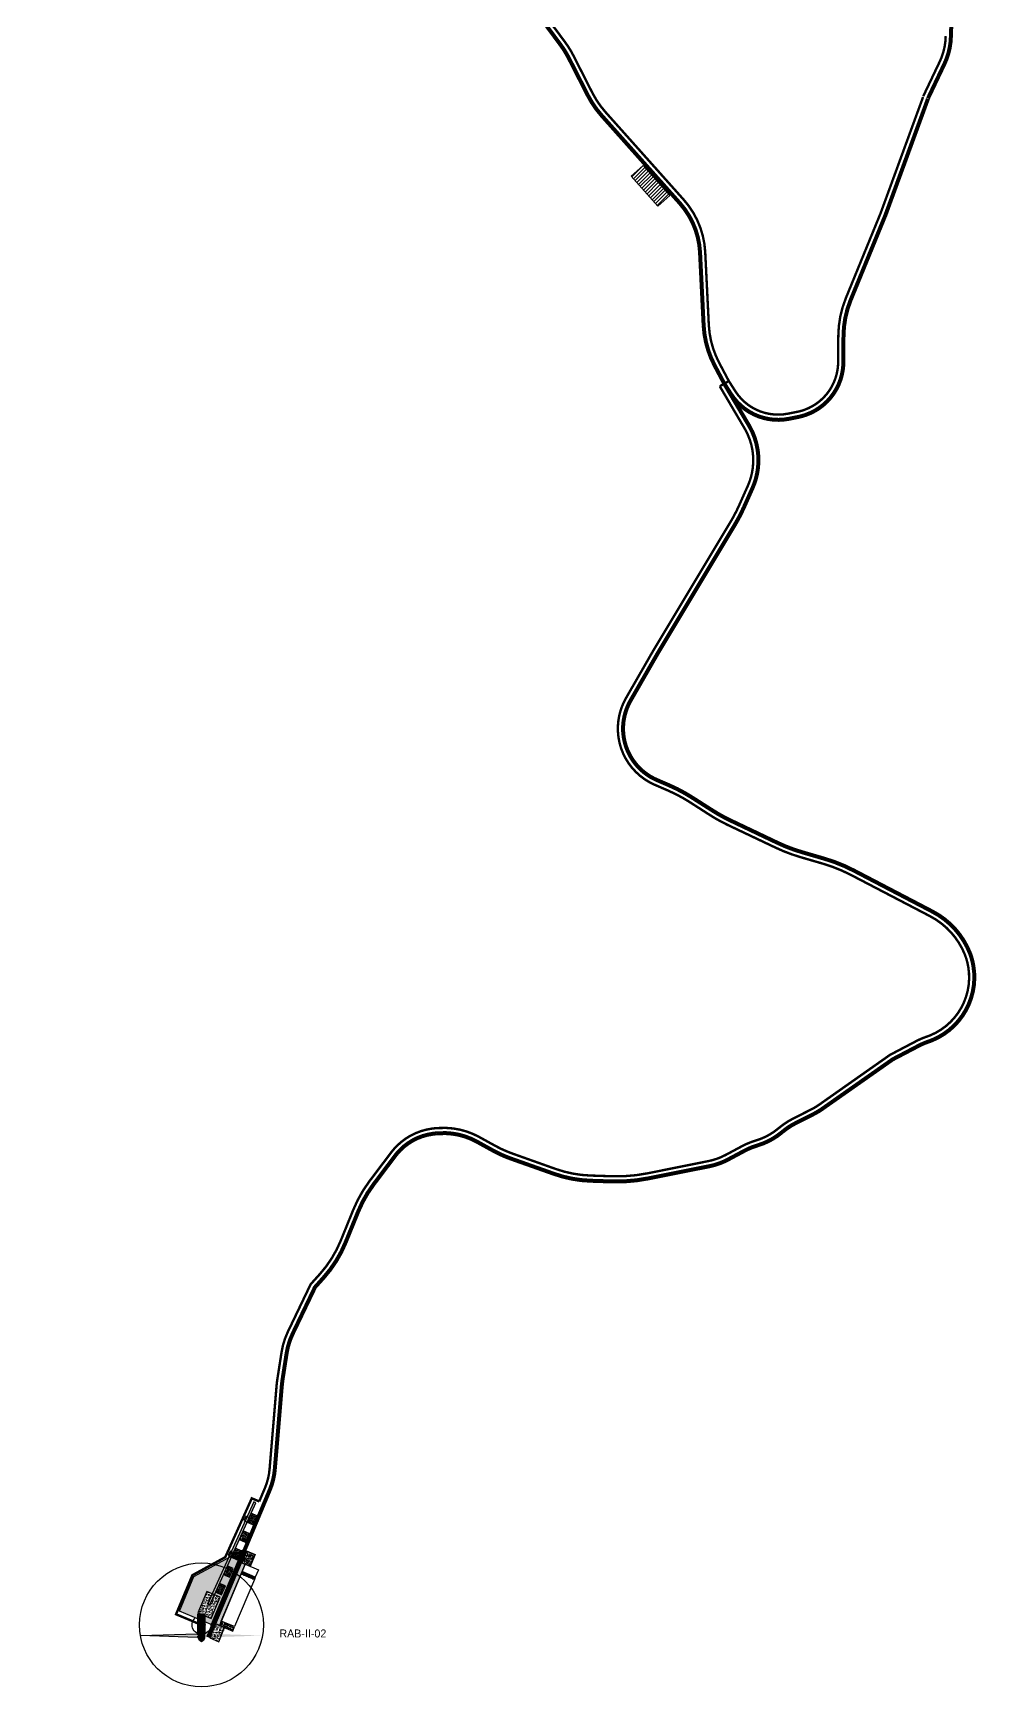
# Model space of a CAD drawing. Header units: metres. Extents: x 677931 to 681517, y 4659021 to 4664208.
# Drawn here: x 678417 to 679617, y 4659021 to 4661088 of the extents above; entities that cross this region are included whole.
import ezdxf
from ezdxf.enums import TextEntityAlignment as Align

# ---------------------------------------------------------------- set-up
doc = ezdxf.new("R2010")
doc.units = ezdxf.units.M
doc.linetypes.add('HIDDEN', pattern=[0.375, 0.25, -0.125])
for name, color, linetype in [('02-ACOPIO', 242, 'Continuous'), ('02-Affection Turbine', 162, 'Continuous'), ('02-BOOM ASSEMBLY', 162, 'Continuous'), ('02-PLATFORM', 162, 'Continuous'), ('02-Turbine', 162, 'Continuous'), ('02-Turbine 1-5000', 162, 'Continuous'), ('02-Turbine Text 1-5000', 162, 'Continuous'), ('02-VIAL ACONDICIONADO 5m', 211, 'HIDDEN'), ('02-VIAL DE NUEVA CONSTRUCCION 5m', 131, 'HIDDEN'), ('02-ZANJA', 162, 'HIDDEN')]:
    doc.layers.add(name, color=color, linetype=linetype)
doc.styles.add('EDP', font='GOTHIC.TTF')
pattern_1 = [(50, (-687603.522, -4798873.1193), (3.64369338, -0.3187817108), [0.381, -4.191]), (355, (-687603.522, -4798873.1193), (-0.7048684285, 3.8211369048), [0.3048, -3.3528116834]), (100.4514447, (-687603.2184, -4798873.146), (2.9388249418, 3.5023550382), [0.323800176, -3.561804892]), (46.1842, (-687603.522, -4798872.1033), (5.421580818, -0.8408465587), [0.5715, -6.2865]), (96.63555761, (-687603.07, -4798872.1734), (4.748082681, 4.948522492), [0.485700463, -5.342712163]), (351.18415117, (-687603.522, -4798872.1033), (4.748082681, 4.948522492), [0.4571993414, -5.0291946384]), (21, (-687603.014, -4798872.3573), (3.0322878254, -2.0453039637), [0.381, -4.191]), (326, (-687603.014, -4798872.3573), (1.236040567, 3.6837593224), [0.3048, -3.3528]), (71.451445, (-687602.7613, -4798872.5277), (4.2683283856, 1.6384553777), [0.323800176, -3.561798752]), (37.5, (-687603.522, -4798873.1193), (0.061772065, 1.69110077746), [0, -3.31216, 0, -3.4036, 0, -3.3655]), (7.5, (-687603.522, -4798873.1193), (1.3363932502, 2.00361149636), [0, -1.94056, 0, -3.23596, 0, -1.2827]), (327.5, (-687604.6549, -4798873.1193), (2.71181190334, -0.11457487985), [0, -1.27, 0, -3.9624, 0, -5.2578]), (317.5, (-687605.1629, -4798873.1193), (2.9625836277, 0.5085298207), [0, -1.651, 0, -2.63144, 0, -3.7338])]
pattern_2 = [(50, (-687603.522, -4798874.1193), (3.64369338, -0.3187817108), [0.381, -4.191]), (355, (-687603.522, -4798874.1193), (-0.7048684285, 3.8211369048), [0.3048, -3.3528116834]), (100.4514447, (-687603.2184, -4798874.146), (2.9388249418, 3.5023550382), [0.323800176, -3.561804892]), (46.1842, (-687603.522, -4798873.1033), (5.421580818, -0.8408465587), [0.5715, -6.2865]), (96.63555761, (-687603.07, -4798873.1734), (4.748082681, 4.948522492), [0.485700463, -5.342712163]), (351.18415117, (-687603.522, -4798873.1033), (4.748082681, 4.948522492), [0.4571993414, -5.0291946384]), (21, (-687603.014, -4798873.3573), (3.0322878254, -2.0453039637), [0.381, -4.191]), (326, (-687603.014, -4798873.3573), (1.236040567, 3.6837593224), [0.3048, -3.3528]), (71.451445, (-687602.7613, -4798873.5277), (4.2683283856, 1.6384553777), [0.323800176, -3.561798752]), (37.5, (-687603.522, -4798874.1193), (0.061772065, 1.69110077746), [0, -3.31216, 0, -3.4036, 0, -3.3655]), (7.5, (-687603.522, -4798874.1193), (1.3363932502, 2.00361149636), [0, -1.94056, 0, -3.23596, 0, -1.2827]), (327.5, (-687604.6549, -4798874.1193), (2.71181190334, -0.11457487985), [0, -1.27, 0, -3.9624, 0, -5.2578]), (317.5, (-687605.1629, -4798874.1193), (2.9625836277, 0.5085298207), [0, -1.651, 0, -2.63144, 0, -3.7338])]

# ---------------------------------------------------------------- blocks, each defined once
blk = doc.blocks.new('boom assembly SG155 HH122.5')
h = blk.add_hatch()
h.set_pattern_fill('AR-CONC', color=256, scale=0.01, angle=180)
h.set_pattern_definition([(230, (546.0254, 70.7695), (-1.8218467, 0.159391), [0.1905, -2.0955]), (175, (546.0254, 70.7695), (0.352434, -1.9105685), [0.1524, -1.676406]), (280.45144, (545.8736, 70.7827), (-1.4694125, -1.7511775), [0.1619, -1.7809024]), (226.1842, (546.0254, 70.2615), (-2.7107904, 0.420423), [0.28575, -3.14325]), (276.63556, (545.7995, 70.2965), (-2.374041, -2.474261), [0.24285, -2.671356]), (171.18415, (546.0254, 70.2615), (-2.374041, -2.474261), [0.2286, -2.514597]), (201, (545.7714, 70.3885), (-1.516144, 1.022652), [0.1905, -2.0955]), (146, (545.7714, 70.3885), (-0.6180203, -1.8418797), [0.1524, -1.6764]), (251.45144, (545.645, 70.4737), (-2.134164, -0.8192277), [0.1619, -1.7808994]), (217.5, (546.0254, 70.76945), (-0.03088603, -0.8455504), [0, -1.65608, 0, -1.7018, 0, -1.68275]), (187.5, (546.0254, 70.76945), (-0.6681966, -1.0018057), [0, -0.97028, 0, -1.61798, 0, -0.64135]), (147.5, (546.5918, 70.76945), (-1.35590595, 0.05728744), [0, -0.635, 0, -1.9812, 0, -2.6289]), (137.5, (546.8458, 70.7695), (-1.4812918, -0.254265), [0, -0.8255, 0, -1.31572, 0, -1.8669])])
h.paths.add_polyline_path([(-140.5, 1.5), (0, 1.5), (0, -1.5), (-140.5, -1.5)])
h = blk.add_hatch()
h.set_pattern_fill('AR-CONC', color=256, scale=0.01, angle=180)
h.set_pattern_definition([(230, (-268.1112, -102.851), (-1.821847, 0.159391), [0.1905, -2.0955]), (175, (-268.1112, -102.851), (0.352434, -1.910568), [0.1524, -1.676406]), (280.45144, (-268.263, -102.8377), (-1.469412, -1.751178), [0.1619, -1.780902]), (226.1842, (-268.1112, -103.359), (-2.71079, 0.420423), [0.28575, -3.14325]), (276.6356, (-268.337, -103.324), (-2.37404, -2.47426), [0.24285, -2.671356]), (171.1842, (-268.1112, -103.359), (-2.37404, -2.47426), [0.2286, -2.514597]), (201, (-268.3652, -103.232), (-1.516144, 1.022652), [0.1905, -2.0955]), (146, (-268.3652, -103.232), (-0.61802, -1.84188), [0.1524, -1.6764]), (251.45144, (-268.4916, -103.1467), (-2.134164, -0.819228), [0.1619, -1.7809]), (217.5, (-268.1112, -102.85094), (-0.030886, -0.8455504), [0, -1.65608, 0, -1.7018, 0, -1.68275]), (187.5, (-268.1112, -102.8509), (-0.6681966, -1.0018057), [0, -0.97028, 0, -1.61798, 0, -0.64135]), (147.5, (-267.5448, -102.85094), (-1.355906, 0.0572874), [0, -0.635, 0, -1.9812, 0, -2.6289]), (137.5, (-267.2908, -102.8509), (-1.481292, -0.254265), [0, -0.8255, 0, -1.31572, 0, -1.8669])])
h.paths.add_polyline_path([(-66, 1.5), (-72, 1.5), (-72, -1.5), (-66, -1.5)])
h = blk.add_hatch()
h.set_pattern_fill('AR-CONC', color=256, scale=0.01, angle=180)
h.set_pattern_definition([(230, (469.0254, 59.7695), (-1.8218467, 0.159391), [0.1905, -2.0955]), (175, (469.0254, 59.7695), (0.352434, -1.9105685), [0.1524, -1.676406]), (280.45144, (468.8736, 59.7827), (-1.4694125, -1.7511775), [0.1619, -1.7809024]), (226.1842, (469.0254, 59.2615), (-2.71079, 0.420423), [0.28575, -3.14325]), (276.63556, (468.7995, 59.2965), (-2.374041, -2.474261), [0.24285, -2.671356]), (171.18415, (469.0254, 59.2615), (-2.374041, -2.474261), [0.2286, -2.514597]), (201, (468.7714, 59.3885), (-1.516144, 1.022652), [0.1905, -2.0955]), (146, (468.7714, 59.3885), (-0.61802, -1.8418797), [0.1524, -1.6764]), (251.45144, (468.645, 59.4737), (-2.134164, -0.8192277), [0.1619, -1.7808994]), (217.5, (469.0254, 59.76945), (-0.030886, -0.8455504), [0, -1.65608, 0, -1.7018, 0, -1.68275]), (187.5, (469.0254, 59.76945), (-0.6681966, -1.0018057), [0, -0.97028, 0, -1.61798, 0, -0.64135]), (147.5, (469.5918, 59.76945), (-1.35590595, 0.05728744), [0, -0.635, 0, -1.9812, 0, -2.6289]), (137.5, (469.8458, 59.7695), (-1.4812918, -0.254265), [0, -0.8255, 0, -1.31572, 0, -1.8669])])
h.paths.add_polyline_path([(-126, -1.5), (-114, -1.5), (-114, -9.5), (-126, -9.5)])
h = blk.add_hatch()
h.set_pattern_fill('AR-CONC', color=256, scale=0.01, angle=180)
h.set_pattern_definition([(230, (493.0254, 59.7695), (-1.8218467, 0.159391), [0.1905, -2.0955]), (175, (493.0254, 59.7695), (0.352434, -1.9105685), [0.1524, -1.676406]), (280.45144, (492.8736, 59.7827), (-1.4694125, -1.7511775), [0.1619, -1.7809024]), (226.1842, (493.0254, 59.2615), (-2.71079, 0.420423), [0.28575, -3.14325]), (276.63556, (492.7995, 59.2965), (-2.374041, -2.474261), [0.24285, -2.671356]), (171.18415, (493.0254, 59.2615), (-2.374041, -2.474261), [0.2286, -2.514597]), (201, (492.7714, 59.3885), (-1.516144, 1.022652), [0.1905, -2.0955]), (146, (492.7714, 59.3885), (-0.61802, -1.8418797), [0.1524, -1.6764]), (251.45144, (492.645, 59.4737), (-2.134164, -0.8192277), [0.1619, -1.7808994]), (217.5, (493.0254, 59.76945), (-0.030886, -0.8455504), [0, -1.65608, 0, -1.7018, 0, -1.68275]), (187.5, (493.0254, 59.76945), (-0.6681966, -1.0018057), [0, -0.97028, 0, -1.61798, 0, -0.64135]), (147.5, (493.5918, 59.76945), (-1.35590595, 0.05728744), [0, -0.635, 0, -1.9812, 0, -2.6289]), (137.5, (493.8458, 59.7695), (-1.4812918, -0.254265), [0, -0.8255, 0, -1.31572, 0, -1.8669])])
h.paths.add_polyline_path([(-102, -1.5), (-90, -1.5), (-90, -9.5), (-102, -9.5)])
h = blk.add_hatch()
h.set_pattern_fill('AR-CONC', color=256, scale=0.01, angle=180)
h.set_pattern_definition([(230, (517.0254, 59.7695), (-1.8218467, 0.159391), [0.1905, -2.0955]), (175, (517.0254, 59.7695), (0.352434, -1.9105685), [0.1524, -1.676406]), (280.45144, (516.8736, 59.7827), (-1.4694125, -1.7511775), [0.1619, -1.7809024]), (226.1842, (517.0254, 59.2615), (-2.71079, 0.420423), [0.28575, -3.14325]), (276.63556, (516.7995, 59.2965), (-2.374041, -2.474261), [0.24285, -2.671356]), (171.18415, (517.0254, 59.2615), (-2.374041, -2.474261), [0.2286, -2.514597]), (201, (516.7714, 59.3885), (-1.516144, 1.022652), [0.1905, -2.0955]), (146, (516.7714, 59.3885), (-0.61802, -1.8418797), [0.1524, -1.6764]), (251.45144, (516.645, 59.4737), (-2.134164, -0.8192277), [0.1619, -1.7808994]), (217.5, (517.0254, 59.76945), (-0.030886, -0.8455504), [0, -1.65608, 0, -1.7018, 0, -1.68275]), (187.5, (517.0254, 59.76945), (-0.6681966, -1.0018057), [0, -0.97028, 0, -1.61798, 0, -0.64135]), (147.5, (517.5918, 59.76945), (-1.35590595, 0.05728744), [0, -0.635, 0, -1.9812, 0, -2.6289]), (137.5, (517.8458, 59.7695), (-1.4812918, -0.254265), [0, -0.8255, 0, -1.31572, 0, -1.8669])])
h.paths.add_polyline_path([(-78, -1.5), (-66, -1.5), (-66, -9.5), (-78, -9.5)])
h = blk.add_hatch()
h.set_pattern_fill('AR-CONC', color=256, scale=0.01, angle=180)
h.set_pattern_definition([(230, (541.0254, 59.7695), (-1.8218467, 0.159391), [0.1905, -2.0955]), (175, (541.0254, 59.7695), (0.352434, -1.9105685), [0.1524, -1.676406]), (280.45144, (540.8736, 59.7827), (-1.4694125, -1.7511775), [0.1619, -1.7809024]), (226.1842, (541.0254, 59.2615), (-2.71079, 0.420423), [0.28575, -3.14325]), (276.63556, (540.7995, 59.2965), (-2.374041, -2.474261), [0.24285, -2.671356]), (171.18415, (541.0254, 59.2615), (-2.374041, -2.474261), [0.2286, -2.514597]), (201, (540.7714, 59.3885), (-1.516144, 1.022652), [0.1905, -2.0955]), (146, (540.7714, 59.3885), (-0.61802, -1.8418797), [0.1524, -1.6764]), (251.45144, (540.645, 59.4737), (-2.134164, -0.8192277), [0.1619, -1.7808994]), (217.5, (541.0254, 59.76945), (-0.030886, -0.8455504), [0, -1.65608, 0, -1.7018, 0, -1.68275]), (187.5, (541.0254, 59.76945), (-0.6681966, -1.0018057), [0, -0.97028, 0, -1.61798, 0, -0.64135]), (147.5, (541.5918, 59.76945), (-1.35590595, 0.05728744), [0, -0.635, 0, -1.9812, 0, -2.6289]), (137.5, (541.8458, 59.7695), (-1.4812918, -0.254265), [0, -0.8255, 0, -1.31572, 0, -1.8669])])
h.paths.add_polyline_path([(-54, -1.5), (-42, -1.5), (-42, -9.5), (-54, -9.5)])
h = blk.add_hatch()
h.set_pattern_fill('AR-CONC', color=256, scale=0.01, angle=180)
h.set_pattern_definition([(230, (565.0254, 59.7695), (-1.8218467, 0.159391), [0.1905, -2.0955]), (175, (565.0254, 59.7695), (0.352434, -1.9105685), [0.1524, -1.676406]), (280.45144, (564.8736, 59.7827), (-1.4694125, -1.7511775), [0.1619, -1.7809024]), (226.1842, (565.0254, 59.2615), (-2.71079, 0.420423), [0.28575, -3.14325]), (276.63556, (564.7995, 59.2965), (-2.374041, -2.474261), [0.24285, -2.671356]), (171.18415, (565.0254, 59.2615), (-2.374041, -2.474261), [0.2286, -2.514597]), (201, (564.7714, 59.3885), (-1.516144, 1.022652), [0.1905, -2.0955]), (146, (564.7714, 59.3885), (-0.61802, -1.8418797), [0.1524, -1.6764]), (251.45144, (564.645, 59.4737), (-2.134164, -0.8192277), [0.1619, -1.7808994]), (217.5, (565.0254, 59.76945), (-0.030886, -0.8455504), [0, -1.65608, 0, -1.7018, 0, -1.68275]), (187.5, (565.0254, 59.76945), (-0.6681966, -1.0018057), [0, -0.97028, 0, -1.61798, 0, -0.64135]), (147.5, (565.5918, 59.76945), (-1.35590595, 0.05728744), [0, -0.635, 0, -1.9812, 0, -2.6289]), (137.5, (565.8458, 59.7695), (-1.4812918, -0.254265), [0, -0.8255, 0, -1.31572, 0, -1.8669])])
h.paths.add_polyline_path([(-30, -1.5), (-18, -1.5), (-18, -9.5), (-30, -9.5)])
for points in [[(-140.5, 1.5), (0, 1.5), (0, -1.5), (-140.5, -1.5)], [(-114, -3), (-120, -3), (-120, 3), (-114, 3)], [(-66, -3), (-72, -3), (-72, 3), (-66, 3)], [(-126, -1.5), (-114, -1.5), (-114, -9.5), (-126, -9.5)], [(-102, -1.5), (-90, -1.5), (-90, -9.5), (-102, -9.5)], [(-78, -1.5), (-66, -1.5), (-66, -9.5), (-78, -9.5)], [(-54, -1.5), (-42, -1.5), (-42, -9.5), (-54, -9.5)], [(-30, -1.5), (-18, -1.5), (-18, -9.5), (-30, -9.5)]]:
    blk.add_lwpolyline(points, close=True)
blk = doc.blocks.new('SG155 HH122.5_Strategy 3_total storage assembly in 1 phase')
h = blk.add_hatch()
h.set_pattern_fill('AR-CONC', color=256, scale=0.02)
h.set_pattern_definition(pattern_1)
h.paths.add_polyline_path([(-5, 11), (-5, 32), (-52, 32), (-106, -11), (-5, -11)])
h.paths.add_polyline_path([(-41, 10), (-12, 10), (-12, -8), (-41, -8)], flags=16)
h = blk.add_hatch()
h.set_pattern_fill('AR-CONC', color=256, scale=0.02)
h.set_pattern_definition(pattern_1)
h.paths.add_polyline_path([(-12, -8), (-12, 10), (-41, 10), (-41, -8)])
h = blk.add_hatch()
h.set_pattern_fill('AR-CONC', color=256, scale=0.02)
h.set_pattern_definition(pattern_2)
h.paths.add_polyline_path([(-91, -28), (-91, -16), (-107, -16), (-107, -28)])
h = blk.add_hatch()
h.set_pattern_fill('AR-CONC', color=256, scale=0.02)
h.set_pattern_definition(pattern_2)
h.paths.add_polyline_path([(-8, -21), (-8, -16), (-91, -16), (-91, -21)])
h = blk.add_hatch()
h.set_pattern_fill('AR-CONC', color=256, scale=0.02)
h.set_pattern_definition(pattern_2)
h.paths.add_polyline_path([(11, -28), (11, -16), (-8, -16), (-8, -28)])
h = blk.add_hatch()
h.set_pattern_fill('AR-CONC', color=256, scale=0.02)
h.set_pattern_definition(pattern_2)
h.paths.add_polyline_path([(-78, -21), (-81, -21), (-81, -39), (-78, -39)])
h = blk.add_hatch()
h.set_pattern_fill('AR-CONC', color=256, scale=0.02)
h.set_pattern_definition(pattern_2)
h.paths.add_polyline_path([(-14, -39), (-8, -39), (-8, -21), (-14, -21)])
for points in [[(-5, -11), (-5, 32), (-52, 32), (-106, -11)], [(-41, 10), (-12, 10), (-12, -8), (-41, -8)], [(-91, -16), (-107, -16), (-107, -28), (-91, -28)], [(-8, -16), (-91, -16), (-91, -21), (-8, -21)], [(-8, -16), (11, -16), (11, -28), (-8, -28)], [(-91, -21), (-91, -39), (-81, -39), (-81, -21)], [(-81, -21), (-81, -39), (-78, -39), (-78, -21)], [(-78, -21), (-78, -39), (-14, -39), (-14, -21)], [(-14, -21), (-8, -21), (-8, -39), (-14, -39)]]:
    blk.add_lwpolyline(points, close=True)
blk.add_circle((0, 0), 2.5)
blk.add_arc((0, 0), 11.8, 244.8157, 115.1843)
blk = doc.blocks.new('WTG_rotor 155')
at = {"layer": '02-Turbine 1-5000', "linetype": 'HIDDEN', "lineweight": 0}
blk.add_hatch(color=0, dxfattribs=at).paths.add_polyline_path([(4.8, -9.5), (4.8, 13.3), (-4.8, 13.3), (-4.8, -9.5)])
at = {"layer": '02-Turbine 1-5000'}
for points in [[(-5.5, -11), (-5.5, -11.6), (-3.6, -11.6), (-3.6, -15.1), (-5.5, -15.1), (-5.5, -15.7), (-76.4, -13.3)], [(5.5, -11), (5.5, -11.6), (3.6, -11.6), (3.6, -15.1), (5.5, -15.1), (5.5, -15.7), (76.4, -13.3)]]:
    blk.add_hatch(color=0, dxfattribs=at).paths.add_polyline_path(points)
h = blk.add_hatch(color=0, dxfattribs=at)
h.paths.add_polyline_path([(3.6, -16.5), (3.6, -10.2), (-3.6, -10.2), (-3.6, -16.5)])
h.paths.add_polyline_path([(-3.6, -16.5, 0.261951), (0, -21.3, 0.261951), (3.6, -16.5)])
at = {"layer": '02-Affection Turbine', "color": 0}
blk.add_circle((0, 0), 77.5, dxfattribs=at).dxf.unprotected_set("ltscale", 0)
at = {"layer": '02-Turbine 1-5000', "color": 0}
for p, q in [((-4.8, 10.2), (4.8, 10.2)), ((-4.8, 7.6), (4.8, 7.6)), ((3.6, -16.5), (-3.6, -16.5)), ((-1.6, -9.5), (-1.6, -10.2)), ((1.6, -9.5), (1.6, -10.2))]:
    blk.add_line(p, q, dxfattribs=at)
blk.add_lwpolyline([(4.8, -9.5), (4.8, 13.3), (-4.8, 13.3), (-4.8, -9.5)], close=True, dxfattribs=at)
blk.add_lwpolyline([(-3.6, -15.1), (-5.5, -15.1), (-5.5, -15.7), (-76.4, -13.3), (-5.5, -11), (-5.5, -11.6), (-3.6, -11.6)], dxfattribs=at)
blk.add_lwpolyline([(-3.6, -16.5), (-3.6, -10.2), (3.6, -10.2), (3.6, -16.5, -0.261951), (0, -21.3, -0.261951), (-3.6, -16.5)], format="xyb", dxfattribs=at)
blk.add_circle((0, 0), 4.5, dxfattribs=at)
at = {"layer": '02-Turbine Text 1-5000', "color": 0, "style": 'EDP', "flags": 1}
blk.add_attdef('MAQUINA', text='', height=10, dxfattribs=at).set_placement((92.5, 3.5), align=Align.MIDDLE_LEFT)
at = {"layer": '02-Turbine Text 1-5000', "color": 0, "style": 'EDP'}
blk.add_attdef('NÚMERO', text='', height=10, dxfattribs=at).set_placement((92.7, -9.1), align=Align.MIDDLE_LEFT)

msp = doc.modelspace()

# ---------------------------------------------------------------- hatches: boundary and pattern name
at = {"layer": '02-ACOPIO'}
h = msp.add_hatch(dxfattribs=at)
h.set_pattern_fill('ANSI31', color=256)
h.paths.add_polyline_path([(679213, 4660884.5), (679179.9, 4660922), (679164.9, 4660908.8), (679198, 4660871.3)])

# ---------------------------------------------------------------- linework, layer by layer
at = {"layer": '02-ACOPIO', "elevation": 790, "flags": 128}
msp.add_lwpolyline([(679213, 4660884.5), (679179.9, 4660922), (679164.9, 4660908.8), (679198, 4660871.3), (679213, 4660884.5)], close=True, dxfattribs=at)
at = {"layer": '02-VIAL ACONDICIONADO 5m', "ltscale": 80, "const_width": 5, "flags": 128}
for points in [[(678419.7, 4661742.8, -0.002982), (678420.7, 4661743), (678482, 4661754.5, -0.137744), (678527.8, 4661750.4), (678617.9, 4661716.3, -0.110189), (678661.6, 4661687.5), (678702.3, 4661645.5, -0.240338), (678725, 4661571.7), (678721, 4661548.9, 0.155299), (678727.9, 4661497.8), (678763.8, 4661421.9, 0.120742), (678799.8, 4661377.6), (678834.1, 4661351.6), (678884.3, 4661319.4, -0.090862), (678915.9, 4661289.8), (679076.5, 4661072.9, -0.041377), (679087, 4661056), (679110.5, 4661009.9, 0.064297), (679127.9, 4660984.5), (679225.6, 4660875, -0.171363), (679250.9, 4660813.4), (679255.4, 4660722.2, 0.110003), (679269.3, 4660671.9), (679281.2, 4660649.4), (679289.6, 4660636.4, 0.308489), (679362.2, 4660605.5), (679373.7, 4660607.8, 0.03591), (679383.4, 4660610.5, 0.03591)], [(679564.6, 4661083.5, 0.016093), (679564.5, 4661089), (679564.8, 4661083.8, -0.121723), (679572.8, 4661123.8), (679600.1, 4661181.7, 0.05423), (679606.1, 4661199.1), (679612.9, 4661231.5, 0.050863), (679614.7, 4661248.6)], [(679429.5, 4660667.2, 0.031813), (679430.1, 4660676.1), (679430.3, 4660708.9, -0.096073), (679439.2, 4660753.8), (679482.8, 4660860.2), (679535.9, 4661005.4)], [(679323.3, 4660543.6, -0.075071), (679316.6, 4660519.1), (679305.7, 4660494.7, -0.030349), (679294.5, 4660473.2), (679197.4, 4660311.4), (679163.9, 4660253.1, 0.050419), (679158.2, 4660240.3, 0.050419)], [(679185, 4660160.6, 0.048909), (679197, 4660154), (679212.3, 4660147.4, -0.04127), (679241.4, 4660131.9), (679266.2, 4660116.1, 0.031938), (679288.5, 4660103.7), (679348.4, 4660075.2, 0.039448), (679377.9, 4660064), (679407, 4660055.5, -0.048979), (679443.2, 4660040.9), (679541.7, 4659989.5, -0.181185), (679588.5, 4659937.3), (679588.1, 4659938.5, -0.051717), (679592.7, 4659921.6, -0.051717)], [(679541.7, 4659829.1, -0.017393), (679536.1, 4659827, 0.039305), (679523.9, 4659821.7), (679491.8, 4659804.9), (679402.9, 4659742.5, -0.036533), (679392.2, 4659736.2), (679370.4, 4659725.2, 0.058506), (679353.9, 4659714.3), (679353.3, 4659713.8, -0.103788), (679322.5, 4659697.3, 0.051764), (679306.3, 4659690.6), (679286.3, 4659679.9, -0.073913), (679262.8, 4659671.4), (679186.6, 4659656.2, -0.057033), (679141.3, 4659652.3), (679114.1, 4659653.2, -0.077979), (679068.4, 4659661.8), (679014.1, 4659681, -0.040254), (678992.1, 4659690.9), (678971.4, 4659702.3, 0.142227), (678925.2, 4659712.6), (678921.4, 4659712.4, 0.016409), (678916.9, 4659711.9, 0.016409)], [(678875.8, 4659691.5, 0.03186), (678870, 4659684.8), (678842.8, 4659648.8, 0.065733), (678823.4, 4659614.6), (678807.7, 4659576.1, -0.08736), (678780.1, 4659532), (678769.5, 4659520.2), (678741.3, 4659461.5, 0.073713), (678734, 4659437.7), (678729, 4659405.6, 0.007697), (678728.4, 4659401, 0.007697)]]:
    msp.add_lwpolyline(points, format="xyb", dxfattribs=at)
msp.add_lwpolyline([(679535.9, 4661005.8), (679552.8, 4661041.3)], dxfattribs=at)
at = {"layer": '02-VIAL DE NUEVA CONSTRUCCION 5m', "ltscale": 80, "const_width": 5, "flags": 128}
for points in [[(679552.8, 4661041.3), (679556.4, 4661048.8, 0.106238), (679564.6, 4661083.5)], [(679383.4, 4660610.5, 0.281643), (679429.5, 4660667.2, 0.281643)], [(679281.2, 4660649.4), (679312.8, 4660595.9, -0.161042), (679323.3, 4660543.6, -0.161042)], [(679158.2, 4660240.3, 0.334028), (679185, 4660160.6, 0.334028)], [(679592.7, 4659921.6, -0.348498), (679541.7, 4659829.1, -0.348498)], [(678916.9, 4659711.9, 0.168325), (678875.8, 4659691.5)], [(678728.4, 4659401, 0.009557), (678727.8, 4659395.3), (678719.2, 4659292.5, -0.078507), (678712.9, 4659266.8), (678635.7, 4659082.7)]]:
    msp.add_lwpolyline(points, format="xyb", dxfattribs=at)
at = {"layer": '02-ZANJA', "ltscale": 30, "const_width": 3, "flags": 128}
for points in [[(678418.4, 4661749.2, -0.002982), (678419.5, 4661749.4), (678480.8, 4661760.9, -0.137744), (678530.1, 4661756.5), (678620.3, 4661722.3, -0.110189), (678666.3, 4661692.1), (678707, 4661650, -0.240338), (678731.4, 4661570.5), (678727.4, 4661547.7, 0.155299), (678733.7, 4661500.5), (678769.7, 4661424.7, 0.120742), (678803.8, 4661382.8), (678837.8, 4661357), (678887.9, 4661324.8, -0.090862), (678921.1, 4661293.7), (679081.8, 4661076.7, -0.041377), (679092.8, 4661059), (679116.3, 4661012.8, 0.064297), (679132.7, 4660988.8), (679230.5, 4660879.3, -0.171363), (679257.4, 4660813.7), (679261.9, 4660722.5, 0.110003), (679275.1, 4660675), (679286.9, 4660652.7), (679295.1, 4660639.9, 0.308489), (679360.9, 4660611.9), (679372.5, 4660614.2, 0.03591), (679381.2, 4660616.6, 0.03591)], [(679546.9, 4661044.1), (679550.5, 4661051.6, 0.106238), (679558.1, 4661083.7, 0.106238)], [(679423, 4660668.1, 0.031813), (679423.6, 4660676.1), (679423.8, 4660709, -0.096073), (679433.2, 4660756.2), (679476.7, 4660862.5), (679529.8, 4661007.7)], [(679381.2, 4660616.6, 0.281643), (679423, 4660668.1, 0.281643)], [(679275.6, 4660646.1), (679307.1, 4660592.6, -0.16091), (679316.9, 4660544.4, -0.16091)], [(679316.9, 4660544.4, -0.075071), (679310.7, 4660521.8), (679299.8, 4660497.4, -0.030349), (679289, 4660476.6), (679191.8, 4660314.7), (679158.3, 4660256.4, 0.050419), (679152, 4660242.3, 0.050419)], [(679152, 4660242.3, 0.334028), (679181.4, 4660155.2, 0.334028)], [(679181.4, 4660155.2, 0.048909), (679194.4, 4660148), (679209.7, 4660141.4, -0.04127), (679237.9, 4660126.5), (679262.7, 4660110.6, 0.031938), (679285.7, 4660097.8), (679345.6, 4660069.4, 0.039448), (679376, 4660057.8), (679405.1, 4660049.3, -0.048979), (679440.2, 4660035.1), (679538.6, 4659983.8, -0.17934), (679582.2, 4659935.5, -0.049761), (679586.3, 4659920.5, -0.049761)], [(679586.3, 4659920.5, -0.348498), (679539.2, 4659835.1, -0.348498)], [(679539.2, 4659835.1, -0.017393), (679534, 4659833.2, 0.039305), (679520.8, 4659827.5), (679488.4, 4659810.5), (679399.2, 4659747.8, -0.036533), (679389.3, 4659742), (679367.5, 4659731, 0.058506), (679349.7, 4659719.3), (679349.1, 4659718.8, -0.103788), (679320.7, 4659703.5, 0.051764), (679303.2, 4659696.3), (679283.2, 4659685.6, -0.073913), (679261.5, 4659677.8), (679185.4, 4659662.5, -0.057033), (679141.5, 4659658.8), (679114.3, 4659659.7, -0.077979), (679070.5, 4659667.9), (679016.3, 4659687.2, -0.040254), (678995.3, 4659696.6), (678974.6, 4659708, 0.142227), (678924.8, 4659719.1), (678921, 4659718.9, 0.016409), (678916, 4659718.4, 0.016409)], [(678916, 4659718.4, 0.168325), (678871.2, 4659696.1, 0.168325)], [(678871.2, 4659696.1, 0.03186), (678864.8, 4659688.7), (678837.6, 4659652.7, 0.065733), (678817.4, 4659617.1), (678801.7, 4659578.5, -0.08736), (678775.3, 4659536.3), (678764, 4659523.8), (678735.5, 4659464.4, 0.073713), (678727.6, 4659438.7), (678722.6, 4659406.6, 0.007697), (678721.9, 4659401.8, 0.007697)], [(678721.9, 4659401.8, 0.009557), (678721.3, 4659395.8), (678712.7, 4659293.1, -0.078507), (678706.9, 4659269.3), (678699.7, 4659252.3)]]:
    msp.add_lwpolyline(points, format="xyb", dxfattribs=at)
for points in [[(679530, 4661008.6), (679546.9, 4661044.1)], [(679275.6, 4660646.1), (679286.9, 4660652.7)]]:
    msp.add_lwpolyline(points, dxfattribs=at)
at = {"layer": '02-ZANJA', "ltscale": 30, "flags": 128}
msp.add_lwpolyline([(678627.5, 4659098.1, 3, 3, 0), (678595.7, 4659111.4, 3, 3, 0), (678595.7, 4659111.4, 3, 3, 0), (678616.1, 4659160.2, 3, 3, 0), (678657.2, 4659182.7, 3, 3, 0), (678690.4, 4659256.3, 3, 3, 0), (678699.8, 4659252.4, 0, 0, 0)], format="xyseb", dxfattribs=at)

# ---------------------------------------------------------------- block references
at = {"layer": '02-BOOM ASSEMBLY', "color": 162, "xscale": -1, "rotation": 65.75789930582765}
msp.add_blockref('boom assembly SG155 HH122.5', (678636.5, 4659123.3), dxfattribs=at)
at = {"layer": '02-PLATFORM', "color": 162, "xscale": -1, "rotation": 67.2482624833339}
msp.add_blockref('SG155 HH122.5_Strategy 3_total storage assembly in 1 phase', (678627.5, 4659098.1), dxfattribs=at)
at = {"layer": '02-Turbine'}
ref = msp.add_blockref('WTG_rotor 155', (678627.5, 4659098.1), dxfattribs=dict(at, rotation=359.9991167100969))
ref.add_attrib('NÚMERO', 'RAB-II-02', dxfattribs={"layer": '02-Turbine Text 1-5000', "color": 0, "height": 10, "rotation": 359.9991, "style": 'EDP'}).set_placement((678724.9, 4659087.4), align=Align.MIDDLE_LEFT)

doc.saveas('drawing.dxf')
